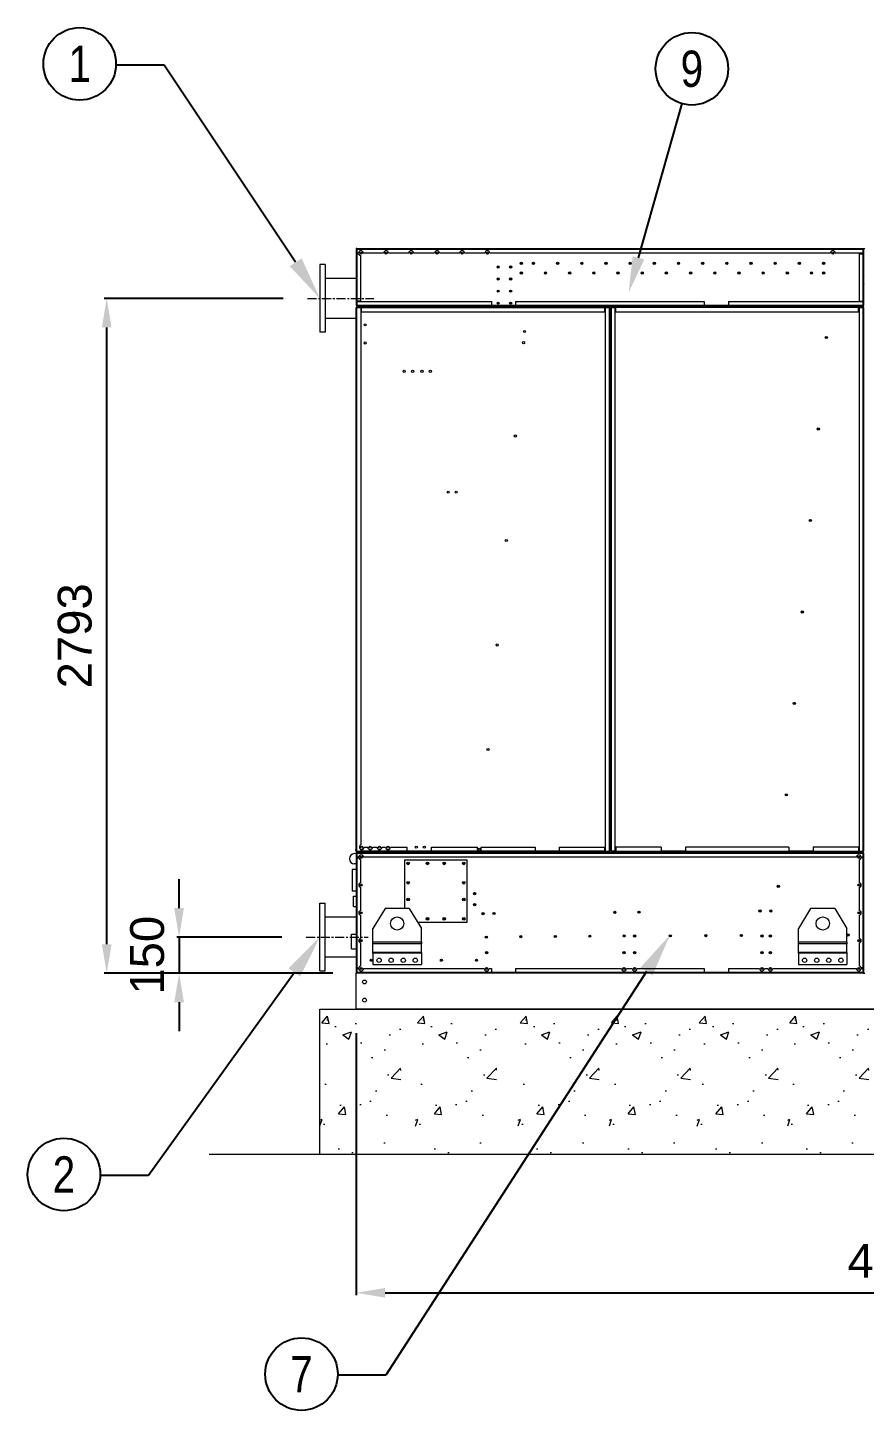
# Model space of a CAD drawing. Header units: millimetres. Extents: x 1416 to 30823, y 990 to 21785.
# Drawn here: x 10651 to 14111, y 6764 to 12486 of the extents above; entities that cross this region are included whole.
import ezdxf
from ezdxf import colors
from ezdxf.entities.mleader import LeaderData, LeaderLine
from ezdxf.enums import TextEntityAlignment as Align
from ezdxf.math import Vec2, Vec3

# ---------------------------------------------------------------- set-up
doc = ezdxf.new("R2010")
doc.units = ezdxf.units.MM
doc.linetypes.add('CENTER', pattern=[2, 1.25, -0.25, 0.25, -0.25])
for name, color, linetype in [('center', 1, 'CENTER'), ('냉각탑_dim', 1, 'Continuous'), ('냉각탑_text', 3, 'Continuous'), ('냉각탑_기초', 23, 'Continuous')]:
    doc.layers.add(name, color=color, linetype=linetype)
doc.styles.get("Standard").update_dxf_attribs({"font": 'arial.ttf'})
doc.dimstyles.new('1.40', dxfattribs={"dimscale": 20, "dimtxt": 1.5, "dimasz": 1, "dimexe": 0.5, "dimexo": 0.5, "dimgap": 0.5, "dimtad": 1, "dimdec": 0, "dimzin": 0, "dimdsep": 46, "dimtxsty": 'Standard', "dimcen": 0, "dimclrd": 2, "dimclre": 2, "dimclrt": 3, "dimadec": 0, "dimazin": 0, "dimtfac": 1, "dimtdec": 0, "dimtmove": 0, "dimatfit": 0, "dimfxl": 1, "dimtolj": 1, "dimtzin": 0, "dimlwd": -1, "dimlwe": -1, "dimarcsym": 0})

# ---------------------------------------------------------------- blocks, each defined once
blk = doc.blocks.new('*D21')
at = {"color": 2, "transparency": 16777216}
for p, q in [((12009.4, 8324.6), (12009.4, 7240.7)), ((16509.4, 8324.6), (16509.4, 7240.7)), ((12129.4, 7250.7), (16389.4, 7250.7))]:
    blk.add_line(p, q, dxfattribs=at)
for points in [[(12129.4, 7270.7), (12129.4, 7230.7), (12009.4, 7250.7)], [(16389.4, 7270.7), (16389.4, 7230.7), (16509.4, 7250.7)]]:
    blk.add_solid(points, dxfattribs=at)
at = {"layer": 'Defpoints', "color": 0, "transparency": 16777216}
for p in [(12009.4, 8424.6), (16509.4, 8424.6), (16509.4, 7250.7)]:
    blk.add_point(p, dxfattribs=at)
at = {"color": 3, "lineweight": 5, "transparency": 16777216, "insert": (14259.4, 7382.2), "char_height": 140, "attachment_point": 5}
blk.add_mtext('\\A1;4500', dxfattribs=at)
blk = doc.blocks.new('*D25')
at = {"color": 2, "transparency": 16777216}
for p, q in [((11708.4, 11366), (10968.1, 11366)), ((10978.1, 8693), (10978.1, 11246)), ((11909.4, 8573), (10968.1, 8573))]:
    blk.add_line(p, q, dxfattribs=at)
for points in [[(10958.1, 11246), (10998.1, 11246), (10978.1, 11366)], [(10958.1, 8693), (10998.1, 8693), (10978.1, 8573)]]:
    blk.add_solid(points, dxfattribs=at)
at = {"layer": 'Defpoints', "color": 0, "transparency": 16777216}
for p in [(10978.1, 11366), (11808.4, 11366), (12009.4, 8573)]:
    blk.add_point(p, dxfattribs=at)
at = {"color": 3, "lineweight": 5, "transparency": 16777216, "insert": (10846.6, 9969.5), "char_height": 140, "attachment_point": 5, "rotation": 90}
blk.add_mtext('\\A1;2793', dxfattribs=at)
blk = doc.blocks.new('*D20')
at = {"color": 2, "transparency": 16777216}
for p, q in [((11277.5, 8842.6), (11277.5, 8962.6)), ((11703, 8722.6), (11267.5, 8722.6)), ((11277.5, 8722.6), (11277.5, 8573)), ((11912.9, 8573), (11267.5, 8573)), ((11277.5, 8453), (11277.5, 8333))]:
    blk.add_line(p, q, dxfattribs=at)
for points in [[(11257.5, 8842.6), (11297.5, 8842.6), (11277.5, 8722.6)], [(11257.5, 8453), (11297.5, 8453), (11277.5, 8573)]]:
    blk.add_solid(points, dxfattribs=at)
at = {"layer": 'Defpoints', "color": 0, "transparency": 16777216}
for p in [(11803, 8722.6), (11277.5, 8573), (12012.9, 8573)]:
    blk.add_point(p, dxfattribs=at)
at = {"color": 3, "lineweight": 5, "transparency": 16777216, "insert": (11146, 8647.8), "char_height": 140, "attachment_point": 5, "rotation": 90}
blk.add_mtext('\\A1;150', dxfattribs=at)
blk = doc.blocks.new('1')
at = {"color": 7, "lineweight": 20, "ltscale": 0.001111}
for p, q in [((12011.4, 11569.5), (12009.4, 11569.5)), ((14109.4, 11569.5), (14107.4, 11569.5)), ((12012.9, 11553), (12012.9, 11551)), ((14109.4, 11534.1), (14111.4, 11534.1)), ((14109.4, 11531), (14111.4, 11531)), ((12009.4, 11336.5), (12011.4, 11336.5)), ((12012.9, 11355), (12012.9, 11353)), ((12558.9, 11333), (12558.9, 11331)), ((12570.4, 11333), (12570.4, 11331)), ((12573.9, 11331), (12573.9, 11333)), ((12575.9, 11331), (12575.9, 11333)), ((12577.4, 11333), (12577.4, 11331)), ((12673.4, 11333), (12673.4, 11331)), ((12675.4, 11331), (12675.4, 11333)), ((12677.4, 11331), (12677.4, 11333)), ((12722.4, 11331), (12722.4, 11333)), ((12724.4, 11331), (12724.4, 11333)), ((12726.4, 11333), (12726.4, 11331)), ((12728.4, 11333), (12728.4, 11331)), ((13954.4, 11333), (13954.4, 11331)), ((13956.4, 11331), (13956.4, 11333)), ((14107.4, 11336.5), (14109.4, 11336.5)), ((13059.4, 11327), (13061.4, 11327)), ((13059.4, 11300.5), (13061.4, 11300.5)), ((13059.4, 11297), (13061.4, 11297)), ((13061.4, 11279), (13059.4, 11279)), ((12011.4, 9069.5), (12009.4, 9069.5)), ((12012.9, 9053), (12012.9, 9051)), ((12158.8, 9073), (12158.8, 9075)), ((12247.9, 9073), (12247.9, 9075)), ((14109.4, 9069.5), (14107.4, 9069.5)), ((12012.9, 8595), (12012.9, 8593)), ((12009.4, 8576.5), (12011.4, 8576.5)), ((14107.4, 8576.5), (14109.4, 8576.5))]:
    blk.add_line(p, q, dxfattribs=at)
at = {"color": 7, "lineweight": 20, "ltscale": 0.010278}
for p, q in [((12009.4, 11569.5), (12009.4, 11551)), ((12011.4, 11551), (12011.4, 11569.5)), ((14105.9, 11551), (14105.9, 11569.5)), ((14107.4, 11569.5), (14107.4, 11551)), ((14109.4, 11551), (14109.4, 11569.5)), ((12009.4, 11355), (12009.4, 11336.5)), ((12011.4, 11336.5), (12011.4, 11355)), ((12031, 11331), (12012.5, 11331)), ((13056.3, 11331), (13037.8, 11331)), ((13083, 11331), (13064.5, 11331)), ((14106.3, 11331), (14087.8, 11331)), ((14105.9, 11336.5), (14105.9, 11355)), ((14107.4, 11355), (14107.4, 11336.5)), ((14109.4, 11336.5), (14109.4, 11355)), ((12012.5, 11329.4), (12031, 11329.4)), ((12012.5, 11327.9), (12031, 11327.9)), ((13037.8, 11329.4), (13056.3, 11329.4)), ((13037.8, 11327.9), (13056.3, 11327.9)), ((13064.5, 11329.4), (13083, 11329.4)), ((13064.5, 11327.9), (13083, 11327.9)), ((14087.8, 11329.4), (14106.3, 11329.4)), ((14087.8, 11327.9), (14106.3, 11327.9)), ((12009.4, 9069.5), (12009.4, 9051)), ((12011.4, 9051), (12011.4, 9069.5)), ((12031, 9076.6), (12012.5, 9076.6)), ((12012.5, 9075), (12031, 9075)), ((13056.3, 9076.6), (13037.8, 9076.6)), ((13037.8, 9075), (13056.3, 9075)), ((13083, 9076.6), (13064.5, 9076.6)), ((13064.5, 9075), (13083, 9075)), ((14106.3, 9076.6), (14087.8, 9076.6)), ((14087.8, 9075), (14106.3, 9075)), ((14105.9, 9051), (14105.9, 9069.5)), ((14107.4, 9069.5), (14107.4, 9051)), ((14109.4, 9051), (14109.4, 9069.5)), ((12009.4, 8595), (12009.4, 8576.5)), ((12011.4, 8576.5), (12011.4, 8595)), ((14105.9, 8576.5), (14105.9, 8595)), ((14107.4, 8595), (14107.4, 8576.5)), ((14109.4, 8576.5), (14109.4, 8595))]:
    blk.add_line(p, q, dxfattribs=at)
at = {"color": 7, "lineweight": 20, "ltscale": 0.000833333}
for p, q in [((12012.9, 11569.5), (12011.4, 11569.5)), ((14105.9, 11569.5), (14107.4, 11569.5)), ((12012.9, 11336.5), (12011.4, 11336.5)), ((14105.9, 11336.5), (14107.4, 11336.5)), ((12012.5, 11327.9), (12012.5, 11329.4)), ((13056.3, 11327.9), (13056.3, 11329.4)), ((13064.5, 11327.9), (13064.5, 11329.4)), ((14106.3, 11327.9), (14106.3, 11329.4)), ((12012.9, 9069.5), (12011.4, 9069.5)), ((12012.5, 9078.1), (12012.5, 9076.6)), ((13056.3, 9078.1), (13056.3, 9076.6)), ((13064.5, 9078.1), (13064.5, 9076.6)), ((14105.9, 9069.5), (14107.4, 9069.5)), ((14106.3, 9078.1), (14106.3, 9076.6)), ((12012.9, 8576.5), (12011.4, 8576.5)), ((14105.9, 8576.5), (14107.4, 8576.5))]:
    blk.add_line(p, q, dxfattribs=at)
at = {"color": 7, "lineweight": 20}
for p, q in [((12012.9, 11573), (14105.9, 11573)), ((12012.9, 11569.5), (14105.9, 11569.5)), ((13970.9, 11553), (12562.4, 11553)), ((14105.9, 11333), (12012.9, 11333)), ((12031, 11331), (13037.8, 11331)), ((14087.8, 11331), (13083, 11331)), ((12009.4, 9078.1), (12009.4, 11327.9)), ((12012.5, 9078.1), (12012.5, 11327.9)), ((12029.4, 11327.9), (12029.4, 9104.4)), ((12031, 11327.9), (13037.8, 11327.9)), ((12031, 11311), (13037.8, 11311)), ((13039.4, 11327.9), (13039.4, 9078.1)), ((13056.3, 11327.9), (13056.3, 9078.1)), ((13059.4, 11327.9), (13059.4, 9078.1)), ((13061.4, 11327.9), (13061.4, 9078.1)), ((13064.5, 11327.9), (13064.5, 9078.1)), ((13081.4, 9078.1), (13081.4, 11327.9)), ((14087.8, 11327.9), (13083, 11327.9)), ((13083, 11311), (14087.8, 11311)), ((14089.4, 11327.9), (14089.4, 9078.1)), ((14106.3, 9078.1), (14106.3, 11327.9)), ((14109.4, 9078.1), (14109.4, 11327.9)), ((12012.9, 9073), (14105.9, 9073)), ((12012.9, 9069.5), (14105.9, 9069.5)), ((13037.8, 9075), (12031, 9075)), ((14078.4, 9053), (12040.4, 9053)), ((13083, 9075), (14087.8, 9075)), ((14105.9, 8573), (12012.9, 8573)), ((14105.9, 8573), (12012.9, 8573))]:
    blk.add_line(p, q, dxfattribs=at)
at = {"color": 7, "lineweight": 20, "ltscale": 0.001944}
for p, q in [((12012.9, 11569.5), (12012.9, 11573)), ((14105.9, 11569.5), (14105.9, 11573)), ((12009.4, 11551), (12012.9, 11551)), ((14109.4, 11551), (14105.9, 11551)), ((12009.4, 11355), (12012.9, 11355)), ((12012.9, 11336.5), (12012.9, 11333)), ((14109.4, 11355), (14105.9, 11355)), ((14105.9, 11336.5), (14105.9, 11333)), ((12009.4, 9051), (12012.9, 9051)), ((12012.9, 9069.5), (12012.9, 9073)), ((14105.9, 9069.5), (14105.9, 9073)), ((14109.4, 9051), (14105.9, 9051)), ((12009.4, 8595), (12012.9, 8595)), ((14109.4, 8595), (14105.9, 8595)), ((12012.9, 8576.5), (12012.9, 8573)), ((14105.9, 8576.5), (14105.9, 8573))]:
    blk.add_line(p, q, dxfattribs=at)
at = {"color": 7, "lineweight": 20, "ltscale": 0.009167}
for p, q in [((12012.9, 11569.5), (12012.9, 11553)), ((14105.9, 11553), (14105.9, 11569.5)), ((14089.4, 11551), (14105.9, 11551)), ((12029.4, 11355), (12012.9, 11355)), ((12012.9, 11353), (12012.9, 11336.5)), ((12569.4, 11353), (12569.4, 11336.5)), ((12669.4, 11353), (12669.4, 11336.5)), ((13449.4, 11353), (13449.4, 11336.5)), ((13549.4, 11353), (13549.4, 11336.5)), ((14089.4, 11355), (14105.9, 11355)), ((14105.9, 11336.5), (14105.9, 11353)), ((12012.9, 9069.5), (12012.9, 9053)), ((14105.9, 9053), (14105.9, 9069.5)), ((12012.9, 8593), (12012.9, 8576.5)), ((12569.4, 8593), (12569.4, 8576.5)), ((12669.4, 8593), (12669.4, 8576.5)), ((13449.4, 8593), (13449.4, 8576.5)), ((13549.4, 8593), (13549.4, 8576.5)), ((14105.9, 8576.5), (14105.9, 8593))]:
    blk.add_line(p, q, dxfattribs=at)
at = {"color": 7, "lineweight": 20, "ltscale": 0.003944}
blk.add_line((14105.9, 11573), (14113, 11573), dxfattribs=at)
at = {"color": 7, "lineweight": 20, "ltscale": 0.003056}
blk.add_line((14105.9, 11569.9), (14111.4, 11569.9), dxfattribs=at)
at = {"color": 7, "lineweight": 20, "ltscale": 0.077778}
for p, q in [((11859.4, 11506), (11859.4, 11366)), ((11881.4, 11506), (11881.4, 11366)), ((11859.4, 11366), (11859.4, 11226)), ((11881.4, 11366), (11881.4, 11226))]:
    blk.add_line(p, q, dxfattribs=at)
at = {"color": 7, "lineweight": 20, "ltscale": 0.012222}
for p, q in [((11881.4, 11506), (11859.4, 11506)), ((11881.4, 11226), (11859.4, 11226)), ((11859.4, 8862.6), (11881.4, 8862.6)), ((11859.4, 8582.6), (11881.4, 8582.6))]:
    blk.add_line(p, q, dxfattribs=at)
at = {"color": 7, "lineweight": 20, "ltscale": 0.00592}
for p, q in [((11859.4, 11506), (11859.4, 11495.3)), ((11859.4, 8582.6), (11859.4, 8593.2)), ((11881.4, 8582.6), (11881.4, 8593.2))]:
    blk.add_line(p, q, dxfattribs=at)
at = {"color": 7, "lineweight": 20, "ltscale": 0.108889}
for p, q in [((12009.4, 11551), (12009.4, 11355)), ((12012.9, 11551), (12012.9, 11355)), ((14089.4, 11551), (14089.4, 11355)), ((14105.9, 11355), (14105.9, 11551)), ((14109.4, 11355), (14109.4, 11551))]:
    blk.add_line(p, q, dxfattribs=at)
at = {"color": 7, "lineweight": 20, "ltscale": 0.003611}
blk.add_line((12019.4, 11553), (12012.9, 11553), dxfattribs=at)
at = {"color": 7, "lineweight": 20, "ltscale": 0.003723}
blk.add_line((12012.9, 11551), (12019.6, 11551), dxfattribs=at)
at = {"color": 7, "lineweight": 20, "ltscale": 0.104444}
blk.add_line((12029.4, 11355), (12029.4, 11543), dxfattribs=at)
at = {"color": 7, "lineweight": 20, "ltscale": 0.046667}
for p, q in [((12123.4, 11553), (12039.4, 11553)), ((12227.4, 11553), (12143.4, 11553)), ((12438.4, 11553), (12354.4, 11553)), ((12542.4, 11553), (12458.4, 11553))]:
    blk.add_line(p, q, dxfattribs=at)
at = {"color": 7, "lineweight": 20, "ltscale": 0.048333}
blk.add_line((12334.4, 11553), (12247.4, 11553), dxfattribs=at)
at = {"color": 7, "lineweight": 20, "ltscale": 0.063889}
blk.add_line((14105.9, 11553), (13990.9, 11553), dxfattribs=at)
at = {"color": 7, "lineweight": 20, "ltscale": 0.149635}
for p, q in [((11859.4, 11495.3), (11859.4, 11226)), ((11859.4, 8593.2), (11859.4, 8862.6)), ((11881.4, 8593.2), (11881.4, 8862.6))]:
    blk.add_line(p, q, dxfattribs=at)
at = {"color": 7, "lineweight": 20, "ltscale": 0.045889}
for p, q in [((11881.4, 11448.6), (11881.4, 11366)), ((11881.4, 11366), (11881.4, 11283.4))]:
    blk.add_line(p, q, dxfattribs=at)
at = {"color": 7, "lineweight": 20, "ltscale": 0.071111}
for p, q in [((12009.4, 11448.6), (11881.4, 11448.6)), ((12009.4, 11283.4), (11881.4, 11283.4)), ((12009.4, 8805.2), (11881.4, 8805.2)), ((12009.4, 8640), (11881.4, 8640))]:
    blk.add_line(p, q, dxfattribs=at)
at = {"color": 7, "lineweight": 20, "ltscale": 0.001373}
for p, q in [((14109.4, 11458.8), (14111.4, 11460.3)), ((14111.4, 11427), (14109.4, 11425.6)), ((14111.4, 11423.2), (14109.4, 11421.7))]:
    blk.add_line(p, q, dxfattribs=at)
at = {"color": 7, "lineweight": 20, "ltscale": 0.000888889}
for p, q in [((12012.5, 11331), (12012.5, 11329.4)), ((13056.3, 11329.4), (13056.3, 11331)), ((13064.5, 11331), (13064.5, 11329.4)), ((14106.3, 11329.4), (14106.3, 11331)), ((13037.8, 11327.9), (13039.4, 11327.9)), ((12012.5, 9076.6), (12012.5, 9075)), ((12031, 9078.1), (12029.4, 9078.1)), ((13039.4, 9078.1), (13037.8, 9078.1)), ((13056.3, 9075), (13056.3, 9076.6)), ((13064.5, 9076.6), (13064.5, 9075)), ((13083, 9078.1), (13081.4, 9078.1)), ((14089.4, 9078.1), (14087.8, 9078.1)), ((14106.3, 9075), (14106.3, 9076.6))]:
    blk.add_line(p, q, dxfattribs=at)
at = {"color": 7, "lineweight": 20, "ltscale": 0.309167}
for p, q in [((12012.9, 11353), (12569.4, 11353)), ((12569.4, 11336.5), (12012.9, 11336.5)), ((13549.4, 11353), (14105.9, 11353)), ((14105.9, 11336.5), (13549.4, 11336.5)), ((12569.4, 8576.5), (12012.9, 8576.5)), ((14105.9, 8576.5), (13549.4, 8576.5))]:
    blk.add_line(p, q, dxfattribs=at)
at = {"color": 7, "lineweight": 20, "ltscale": 0.001722}
for p, q in [((12031, 11327.9), (12031, 11331)), ((13037.8, 11327.9), (13037.8, 11331)), ((13083, 11331), (13083, 11327.9)), ((14087.8, 11331), (14087.8, 11327.9)), ((12012.5, 11327.9), (12009.4, 11327.9)), ((13056.3, 11327.9), (13059.4, 11327.9)), ((13061.4, 11327.9), (13064.5, 11327.9)), ((14109.4, 11327.9), (14106.3, 11327.9)), ((12012.5, 9078.1), (12009.4, 9078.1)), ((12031, 9078.1), (12031, 9075)), ((13037.8, 9078.1), (13037.8, 9075)), ((13056.3, 9078.1), (13059.4, 9078.1)), ((13061.4, 9078.1), (13064.5, 9078.1)), ((13083, 9075), (13083, 9078.1)), ((14087.8, 9075), (14087.8, 9078.1)), ((14109.4, 9078.1), (14106.3, 9078.1))]:
    blk.add_line(p, q, dxfattribs=at)
at = {"color": 7, "lineweight": 20, "ltscale": 0.055556}
for p, q in [((12669.4, 11336.5), (12569.4, 11336.5)), ((12669.4, 11336.5), (12569.4, 11336.5)), ((13549.4, 11336.5), (13449.4, 11336.5)), ((13549.4, 11336.5), (13449.4, 11336.5)), ((12319.4, 9078.1), (12219.4, 9078.1)), ((12849.4, 9078.1), (12749.4, 9078.1)), ((12849.4, 9078.1), (12749.4, 9078.1)), ((13271.4, 9078.1), (13371.4, 9078.1)), ((13371.4, 9078.1), (13271.4, 9078.1)), ((13899.4, 9078.1), (13799.4, 9078.1)), ((13989.4, 8841), (13889.4, 8841)), ((12669.4, 8576.5), (12569.4, 8576.5)), ((13549.4, 8576.5), (13449.4, 8576.5)), ((13549.4, 8576.5), (13449.4, 8576.5))]:
    blk.add_line(p, q, dxfattribs=at)
at = {"color": 7, "lineweight": 20, "ltscale": 0.433333}
for p, q in [((12669.4, 11353), (13449.4, 11353)), ((13449.4, 11336.5), (12669.4, 11336.5)), ((13449.4, 8576.5), (12669.4, 8576.5))]:
    blk.add_line(p, q, dxfattribs=at)
at = {"color": 7, "lineweight": 20, "ltscale": 0.009389}
for p, q in [((12029.4, 11327.9), (12012.5, 11327.9)), ((12031, 11327.9), (12031, 11311)), ((13037.8, 11311), (13037.8, 11327.9)), ((13056.3, 11327.9), (13039.4, 11327.9)), ((13081.4, 11327.9), (13064.5, 11327.9)), ((13083, 11311), (13083, 11327.9)), ((14087.8, 11311), (14087.8, 11327.9)), ((14089.4, 11327.9), (14106.3, 11327.9)), ((12012.5, 9078.1), (12029.4, 9078.1)), ((12219.4, 9095), (12219.4, 9078.1)), ((12319.4, 9095), (12319.4, 9078.1)), ((12749.4, 9095), (12749.4, 9078.1)), ((12849.4, 9095), (12849.4, 9078.1)), ((13037.8, 9078.1), (13037.8, 9095)), ((13039.4, 9078.1), (13056.3, 9078.1)), ((13081.4, 9078.1), (13064.5, 9078.1)), ((13083, 9095), (13083, 9078.1)), ((13271.4, 9095), (13271.4, 9078.1)), ((13371.4, 9095), (13371.4, 9078.1)), ((13799.4, 9095), (13799.4, 9078.1)), ((13899.4, 9095), (13899.4, 9078.1)), ((14087.8, 9095), (14087.8, 9078.1)), ((14089.4, 9078.1), (14106.3, 9078.1))]:
    blk.add_line(p, q, dxfattribs=at)
at = {"color": 7, "lineweight": 20, "ltscale": 0.000888888}
for p, q in [((12029.4, 11327.9), (12031, 11327.9)), ((12031, 9078.1), (12029.4, 9078.1))]:
    blk.add_line(p, q, dxfattribs=at)
at = {"color": 7, "lineweight": 20, "ltscale": 0.011818}
blk.add_line((12009.4, 9101.7), (12007.5, 9080.5), dxfattribs=at)
at = {"color": 7, "lineweight": 20, "ltscale": 0.003333}
for p, q in [((12009.4, 9068.1), (12003.4, 9068.1)), ((12009.4, 9025.4), (12003.4, 9025.4))]:
    blk.add_line(p, q, dxfattribs=at)
at = {"color": 7, "lineweight": 20, "ltscale": 0.001034}
blk.add_line((12007.5, 9080.5), (12009.4, 9080.4), dxfattribs=at)
at = {"color": 7, "lineweight": 20, "ltscale": 0.253333}
for p, q in [((12009.4, 9051), (12009.4, 8595)), ((12012.9, 9051), (12012.9, 8595)), ((14105.9, 8595), (14105.9, 9051)), ((14109.4, 8595), (14109.4, 9051))]:
    blk.add_line(p, q, dxfattribs=at)
at = {"color": 7, "lineweight": 20, "ltscale": 0.004167}
for p, q in [((12020.4, 9053), (12012.9, 9053)), ((14105.9, 9053), (14098.4, 9053)), ((12012.9, 8593), (12020.4, 8593)), ((14098.4, 8593), (14105.9, 8593))]:
    blk.add_line(p, q, dxfattribs=at)
at = {"color": 7, "lineweight": 20, "ltscale": 0.004279}
for p, q in [((12012.9, 9051), (12020.6, 9051)), ((14105.9, 9051), (14098.2, 9051)), ((12012.9, 8595), (12020.6, 8595)), ((14105.9, 8595), (14098.2, 8595))]:
    blk.add_line(p, q, dxfattribs=at)
at = {"color": 7, "lineweight": 20, "ltscale": 0.004182}
blk.add_line((12029.4, 9085.6), (12029.4, 9078.1), dxfattribs=at)
at = {"color": 7, "lineweight": 20, "ltscale": 0.052833}
for p, q in [((12029.4, 8947.9), (12029.4, 9043)), ((14089.4, 9043), (14089.4, 8947.9)), ((12029.4, 8832.9), (12029.4, 8928)), ((14089.4, 8928), (14089.4, 8832.9)), ((12029.4, 8717.9), (12029.4, 8813)), ((14089.4, 8813), (14089.4, 8717.9)), ((12029.4, 8602.9), (12029.4, 8698)), ((14089.4, 8698), (14089.4, 8602.9))]:
    blk.add_line(p, q, dxfattribs=at)
at = {"color": 7, "lineweight": 20, "ltscale": 0.003933}
blk.add_line((12031, 9085.2), (12031, 9078.1), dxfattribs=at)
at = {"color": 7, "lineweight": 20, "ltscale": 0.104667}
for p, q in [((12219.4, 9078.1), (12031, 9078.1)), ((12849.4, 9095), (13037.8, 9095)), ((13037.8, 9078.1), (12849.4, 9078.1)), ((13271.4, 9095), (13083, 9095)), ((13083, 9078.1), (13271.4, 9078.1)), ((14087.8, 9095), (13899.4, 9095)), ((13899.4, 9078.1), (14087.8, 9078.1))]:
    blk.add_line(p, q, dxfattribs=at)
at = {"color": 7, "lineweight": 20, "ltscale": 0.008333}
for p, q in [((12042.9, 9095), (12057.9, 9095)), ((12116.3, 9095), (12131.3, 9095)), ((13697.9, 8593), (13712.9, 8593))]:
    blk.add_line(p, q, dxfattribs=at)
at = {"color": 7, "lineweight": 20, "ltscale": 0.010222}
blk.add_line((12077.9, 9095), (12096.3, 9095), dxfattribs=at)
at = {"color": 7, "lineweight": 20, "ltscale": 0.037841}
blk.add_line((12151.3, 9095), (12219.4, 9095), dxfattribs=at)
at = {"color": 7, "lineweight": 20, "ltscale": 0.144444}
for p, q in [((12209.4, 9043), (12469.4, 9043)), ((12209.4, 9043), (12209.4, 8841)), ((12469.4, 8783), (12469.4, 9043)), ((12469.4, 8783), (12264.3, 8783))]:
    blk.add_line(p, q, dxfattribs=at)
at = {"color": 7, "lineweight": 20, "ltscale": 0.106316}
blk.add_line((12319.4, 9095), (12510.7, 9095), dxfattribs=at)
at = {"color": 7, "lineweight": 20, "ltscale": 0.238889}
blk.add_line((12749.4, 9078.1), (12319.4, 9078.1), dxfattribs=at)
at = {"color": 7, "lineweight": 20, "ltscale": 0.001115}
for p, q in [((12502.5, 9073), (12502.6, 9075)), ((12529.1, 9073), (12529.2, 9075)), ((12532.6, 9073), (12532.8, 9075)), ((12532.6, 9073), (12532.8, 9075)), ((13142.8, 9075), (13142.6, 9073)), ((13142.6, 9073), (13142.8, 9075)), ((13752.6, 9073), (13752.8, 9075)), ((13756.1, 9073), (13756.3, 9075)), ((13782.7, 9073), (13782.9, 9075))]:
    blk.add_line(p, q, dxfattribs=at)
at = {"color": 7, "lineweight": 20, "ltscale": 0.004483}
for p, q in [((12510.7, 9095), (12510.7, 9086.9)), ((12526.7, 9086.9), (12526.7, 9095))]:
    blk.add_line(p, q, dxfattribs=at)
at = {"color": 7, "lineweight": 20, "ltscale": 0.123684}
blk.add_line((12526.7, 9095), (12749.4, 9095), dxfattribs=at)
at = {"color": 7, "lineweight": 20, "ltscale": 0.237778}
for p, q in [((13799.4, 9095), (13371.4, 9095)), ((13371.4, 9078.1), (13799.4, 9078.1))]:
    blk.add_line(p, q, dxfattribs=at)
at = {"color": 7, "lineweight": 20, "ltscale": 0.02475}
for p, q in [((11993.4, 9002.5), (11993.4, 8958)), ((11993.4, 8958), (11993.4, 8913.4))]:
    blk.add_line(p, q, dxfattribs=at)
at = {"color": 7, "lineweight": 20, "ltscale": 0.008889}
for p, q in [((12009.4, 9002.5), (11993.4, 9002.5)), ((12009.4, 8913.4), (11993.4, 8913.4))]:
    blk.add_line(p, q, dxfattribs=at)
at = {"color": 7, "lineweight": 20, "ltscale": 0.011861}
blk.add_line((11998.2, 8849.6), (11998.2, 8892.3), dxfattribs=at)
at = {"color": 7, "lineweight": 20, "ltscale": 0.006222}
for p, q in [((11998.2, 8892.3), (12009.4, 8892.3)), ((11998.2, 8849.6), (12009.4, 8849.6))]:
    blk.add_line(p, q, dxfattribs=at)
at = {"color": 7, "lineweight": 20, "ltscale": 0.003143}
blk.add_line((12029.4, 8825.8), (12029.4, 8820.2), dxfattribs=at)
at = {"color": 7, "lineweight": 20, "ltscale": 0.053832}
for p, q in [((12129.4, 8841), (12079.4, 8758)), ((13889.4, 8841), (13839.4, 8758)), ((13989.4, 8841), (14039.4, 8758))]:
    blk.add_line(p, q, dxfattribs=at)
at = {"color": 7, "lineweight": 20, "ltscale": 0.044444}
blk.add_line((12229.4, 8841), (12129.4, 8841), dxfattribs=at)
at = {"color": 7, "lineweight": 20, "ltscale": 0.016214}
blk.add_line((12229.4, 8841), (12279.4, 8758), dxfattribs=at)
at = {"color": 7, "lineweight": 20, "ltscale": 9.6213e-07}
blk.add_line((12494.4, 8857), (12494.4, 8857), dxfattribs=at)
at = {"color": 7, "lineweight": 20, "ltscale": 0.031187}
for p, q in [((12079.4, 8701.9), (12079.4, 8758)), ((12279.4, 8701.9), (12279.4, 8758)), ((13839.4, 8701.9), (13839.4, 8758)), ((14039.4, 8701.9), (14039.4, 8758))]:
    blk.add_line(p, q, dxfattribs=at)
at = {"color": 7, "lineweight": 20, "ltscale": 0.016806}
for p, q in [((11990.2, 8704), (11990.2, 8734.3)), ((11990.2, 8673.8), (11990.2, 8704))]:
    blk.add_line(p, q, dxfattribs=at)
at = {"color": 7, "lineweight": 20, "ltscale": 0.010667}
for p, q in [((11990.2, 8734.3), (12009.4, 8734.3)), ((11990.2, 8673.8), (12009.4, 8673.8))]:
    blk.add_line(p, q, dxfattribs=at)
at = {"color": 7, "lineweight": 20, "ltscale": 0.003919}
for p, q in [((12079.4, 8694.8), (12079.4, 8701.9)), ((12279.4, 8701.9), (12279.4, 8694.8)), ((13839.4, 8694.8), (13839.4, 8701.9)), ((14039.4, 8701.9), (14039.4, 8694.8))]:
    blk.add_line(p, q, dxfattribs=at)
at = {"color": 7, "lineweight": 20, "ltscale": 0.111111}
for p, q in [((12279.4, 8701.9), (12079.4, 8701.9)), ((14039.4, 8701.9), (13839.4, 8701.9)), ((12279.4, 8694.8), (12079.4, 8694.8)), ((12279.4, 8659.6), (12079.4, 8659.6)), ((12279.4, 8656.1), (12079.4, 8656.1)), ((14039.4, 8694.8), (13839.4, 8694.8)), ((14039.4, 8659.6), (13839.4, 8659.6)), ((14039.4, 8656.1), (13839.4, 8656.1)), ((12079.4, 8610), (12279.4, 8610)), ((13839.4, 8610), (14039.4, 8610))]:
    blk.add_line(p, q, dxfattribs=at)
at = {"color": 7, "lineweight": 20, "ltscale": 0.019545}
for p, q in [((12079.4, 8659.6), (12079.4, 8694.8)), ((12279.4, 8659.6), (12279.4, 8694.8)), ((13839.4, 8659.6), (13839.4, 8694.8)), ((14039.4, 8659.6), (14039.4, 8694.8))]:
    blk.add_line(p, q, dxfattribs=at)
at = {"color": 7, "lineweight": 20, "ltscale": 0.001959}
for p, q in [((12079.4, 8656.1), (12079.4, 8659.6)), ((12279.4, 8659.6), (12279.4, 8656.1)), ((13839.4, 8656.1), (13839.4, 8659.6)), ((14039.4, 8659.6), (14039.4, 8656.1))]:
    blk.add_line(p, q, dxfattribs=at)
at = {"color": 7, "lineweight": 20, "ltscale": 0.025612}
for p, q in [((12079.4, 8656.1), (12079.4, 8610)), ((12279.4, 8656.1), (12279.4, 8610)), ((13839.4, 8656.1), (13839.4, 8610)), ((14039.4, 8656.1), (14039.4, 8610))]:
    blk.add_line(p, q, dxfattribs=at)
at = {"color": 7, "lineweight": 20, "ltscale": 0.277222}
blk.add_line((12040.4, 8593), (12539.4, 8593), dxfattribs=at)
at = {"color": 7, "lineweight": 20, "ltscale": 0.005556}
blk.add_line((12559.4, 8593), (12569.4, 8593), dxfattribs=at)
at = {"color": 7, "lineweight": 20, "ltscale": 0.243333}
blk.add_line((12669.4, 8593), (13107.4, 8593), dxfattribs=at)
at = {"color": 7, "lineweight": 20, "ltscale": 0.013333}
blk.add_line((13127.4, 8593), (13151.4, 8593), dxfattribs=at)
at = {"color": 7, "lineweight": 20, "ltscale": 0.154444}
blk.add_line((13171.4, 8593), (13449.4, 8593), dxfattribs=at)
at = {"color": 7, "lineweight": 20, "ltscale": 0.071389}
blk.add_line((13549.4, 8593), (13677.9, 8593), dxfattribs=at)
at = {"color": 7, "lineweight": 20, "ltscale": 0.191944}
blk.add_line((13732.9, 8593), (14078.4, 8593), dxfattribs=at)
at = {"color": 0, "lineweight": 20}
for p, q in [((12009.4, 8424.6), (12009.4, 8573)), ((12012.9, 8573), (12009.4, 8573)), ((14105.9, 8573), (14114.1, 8573)), ((16509.4, 8424.6), (12009.4, 8424.6))]:
    blk.add_line(p, q, dxfattribs=at)
at = {"color": 7, "lineweight": 20}
for centre, radius in [((12029.4, 11553), 4.5), ((12029.4, 11553), 3), ((12133.4, 11553), 4.5), ((12133.4, 11553), 3), ((12237.4, 11553), 4.5), ((12237.4, 11553), 3), ((12344.4, 11553), 4.5), ((12344.4, 11553), 3), ((12448.4, 11553), 4.5), ((12448.4, 11553), 3), ((12552.4, 11553), 4.5), ((12552.4, 11553), 3), ((12692.9, 11511), 4.5), ((12692.9, 11511), 3), ((12742.9, 11511), 4.5), ((12742.9, 11511), 3), ((12842.9, 11511), 4.5), ((12842.9, 11511), 3), ((12942.9, 11511), 4.5), ((12942.9, 11511), 3), ((13042.9, 11511), 4.5), ((13042.9, 11511), 3), ((13142.9, 11511), 4.5), ((13142.9, 11511), 3), ((13242.9, 11511), 4.5), ((13242.9, 11511), 3), ((13342.9, 11511), 4.5), ((13342.9, 11511), 3), ((13442.9, 11511), 4.5), ((13442.9, 11511), 3), ((13542.9, 11511), 4.5), ((13542.9, 11511), 3), ((13642.9, 11511), 4.5), ((13642.9, 11511), 3), ((13742.9, 11511), 4.5), ((13742.9, 11511), 3), ((13842.9, 11511), 4.5), ((13842.9, 11511), 3), ((13942.9, 11511), 4.5), ((13942.9, 11511), 3), ((13980.9, 11553), 4.5), ((13980.9, 11553), 3), ((12596.9, 11496), 4.5), ((12596.9, 11446), 4.5), ((12596.9, 11496), 3), ((12596.9, 11446), 3), ((12648.4, 11496), 4.5), ((12648.4, 11446), 4.5), ((12648.4, 11496), 3), ((12648.4, 11446), 3), ((12692.9, 11471), 4.5), ((12692.9, 11471), 3), ((12792.9, 11471), 4.5), ((12792.9, 11471), 3), ((12892.9, 11471), 4.5), ((12892.9, 11471), 3), ((12992.9, 11471), 4.5), ((12992.9, 11471), 3), ((13092.9, 11471), 4.5), ((13092.9, 11471), 3), ((13192.9, 11471), 4.5), ((13192.9, 11471), 3), ((13292.9, 11471), 4.5), ((13292.9, 11471), 3), ((13392.9, 11471), 4.5), ((13392.9, 11471), 3), ((13492.9, 11471), 4.5), ((13492.9, 11471), 3), ((13592.9, 11471), 4.5), ((13592.9, 11471), 3), ((13692.9, 11471), 4.5), ((13692.9, 11471), 3), ((13792.9, 11471), 4.5), ((13792.9, 11471), 3), ((13892.9, 11471), 4.5), ((13892.9, 11471), 3), ((13942.9, 11471), 4.5), ((13942.9, 11471), 3), ((12596.9, 11396), 4.5), ((12596.9, 11396), 3), ((12648.4, 11396), 4.5), ((12648.4, 11396), 3), ((12596.9, 11346), 4.5), ((12596.9, 11346), 3), ((12648.4, 11346), 4.5), ((12648.4, 11346), 3), ((12046.9, 11256.4), 4.5), ((12706.1, 11228.7), 4.5), ((12046.9, 11181.4), 4.5), ((12702.1, 11182.9), 4.5), ((13954.1, 11204.1), 4.5), ((13954.1, 11204.1), 3), ((12208.3, 11064), 4.5), ((12243.3, 11064), 4.5), ((12281.7, 11064), 4.5), ((12316.7, 11064), 4.5), ((13921, 10825.5), 4.5), ((13921, 10825.5), 3), ((12668.3, 10796.4), 4.5), ((12390.4, 10564), 4.5), ((12423.4, 10564), 4.5), ((13887.8, 10446.9), 4.5), ((13887.8, 10446.9), 3), ((12630.5, 10364), 4.5), ((13854.7, 10068.4), 4.5), ((13854.7, 10068.4), 3), ((12592.7, 9931.7), 4.5), ((13821.6, 9689.8), 4.5), ((13821.6, 9689.8), 3), ((12554.8, 9499.3), 4.5), ((13788.5, 9311.3), 4.5), ((13788.5, 9311.3), 3), ((12032.9, 9095), 4.5), ((12067.9, 9095), 4.5), ((12106.3, 9095), 4.5), ((12141.3, 9095), 4.5), ((12258.6, 9095), 4.5), ((12291.8, 9095), 4.5), ((12030.4, 9053), 4.5), ((12030.4, 9053), 3), ((12518.7, 9086.9), 4.5), ((14088.4, 9053), 4.5), ((14088.4, 9053), 3), ((12224.4, 9028), 5.5), ((12224.4, 9028), 3), ((12304.4, 9028), 5.5), ((12304.4, 9028), 3), ((12374.4, 9028), 5.5), ((12374.4, 9028), 3), ((12454.4, 9028), 5.5), ((12454.4, 9028), 3), ((12030.4, 8938), 4.5), ((12030.4, 8938), 3), ((12224.4, 8948), 5.5), ((12224.4, 8948), 3), ((12454.4, 8948), 5.5), ((12454.4, 8948), 3), ((13755.4, 8932.7), 4.5), ((13755.4, 8932.7), 3), ((14088.4, 8938), 4.5), ((14088.4, 8938), 3), ((12224.4, 8878), 5.5), ((12224.4, 8878), 3), ((12454.4, 8878), 5.5), ((12454.4, 8878), 3), ((12499.4, 8903), 5), ((12499.4, 8903), 3.5), ((12030.4, 8823), 4.5), ((12030.4, 8823), 3), ((12499.4, 8857), 5), ((12499.4, 8857), 3.5), ((12534.7, 8820.1), 4.5), ((12534.7, 8820.1), 3), ((12579.7, 8820.5), 4.5), ((12579.7, 8820.5), 3), ((13079.7, 8825.1), 4.5), ((13079.7, 8825.1), 3), ((13179.7, 8826), 4.5), ((13179.7, 8826), 3), ((13679.7, 8830.7), 4.5), ((13679.7, 8830.7), 3), ((13724.7, 8831.1), 4.5), ((13724.7, 8831.1), 3), ((14088.4, 8823), 4.5), ((14088.4, 8823), 3), ((12179.4, 8779), 27.5), ((12304.4, 8798), 5.5), ((12304.4, 8798), 3), ((12374.4, 8798), 5.5), ((12374.4, 8798), 3), ((12454.4, 8798), 5.5), ((12454.4, 8798), 3), ((13939.4, 8779), 27.5), ((12030.4, 8708), 4.5), ((12030.4, 8708), 3), ((12548.4, 8722.5), 4.5), ((12548.4, 8723), 3), ((12690.9, 8724.2), 4.5), ((12690.9, 8724.2), 3), ((12833.4, 8725.4), 4.5), ((12833.4, 8725.4), 3), ((12975.9, 8726.5), 4.5), ((12975.9, 8726.5), 3), ((13118.4, 8727.7), 4.5), ((13118.4, 8727.7), 3), ((13161.9, 8727), 4.5), ((13161.9, 8727), 3), ((13308.9, 8727.8), 4.5), ((13308.9, 8727.8), 3), ((13455.9, 8728.6), 4.5), ((13455.9, 8728.6), 3), ((13602.9, 8729.4), 4.5), ((13602.9, 8729.4), 3), ((13687.9, 8727.5), 4.5), ((13687.9, 8727.5), 3), ((13722.9, 8727.5), 4.5), ((13722.9, 8727.5), 3), ((14043.9, 8731.8), 4.5), ((14043.9, 8731.8), 3), ((14088.4, 8708), 4.5), ((14088.4, 8708), 3), ((12549.4, 8658), 4.5), ((12549.4, 8658), 3), ((13117.4, 8658), 4.5), ((13117.4, 8658), 3), ((13161.4, 8658), 4.5), ((13161.4, 8658), 3), ((13687.9, 8658), 4.5), ((13687.9, 8658), 3), ((13722.9, 8658), 4.5), ((13722.9, 8658), 3), ((12030.4, 8593), 4.5), ((12030.4, 8593), 3), ((12072.4, 8627), 4.5), ((12072.4, 8627), 3), ((12104.4, 8627), 9), ((12154.4, 8627), 9), ((12204.4, 8627), 9), ((12254.4, 8627), 9), ((12362.4, 8627), 4.5), ((12362.4, 8627), 3), ((12507.4, 8627), 4.5), ((12507.4, 8627), 3), ((12549.4, 8593), 4.5), ((12549.4, 8593), 3), ((13117.4, 8593), 4.5), ((13117.4, 8593), 3), ((13161.4, 8593), 4.5), ((13161.4, 8593), 3), ((13687.9, 8593), 4.5), ((13687.9, 8593), 3), ((13722.9, 8593), 4.5), ((13722.9, 8593), 3), ((13864.4, 8627), 9), ((13914.4, 8627), 9), ((13964.4, 8627), 9), ((14014.4, 8627), 9), ((14088.4, 8593), 4.5), ((14088.4, 8593), 3)]:
    blk.add_circle(centre, radius, dxfattribs=at)
at = {"lineweight": 20}
for centre in [(12044.4, 8537.1), (12044.4, 8462.1)]:
    blk.add_circle(centre, 8, dxfattribs=at)
at = {"color": 7, "lineweight": 20}
for centre, radius, start, end in [((12013, 11569.4), 3.6, 91.5918, 178.4088), ((12013, 11569.4), 1.6, 93.5833, 176.4167), ((12013, 11569.4), 3.6, 90, 90.2418), ((12029.4, 11553), 10, 0, 180), ((12133.4, 11553), 10, 0, 180), ((12237.4, 11553), 10, 0, 180), ((12344.4, 11553), 10, 0, 180), ((12448.4, 11553), 10, 0, 180), ((12552.4, 11553), 10, 0, 180), ((12568.8, 11569.4), 3.6, 89.7582, 90), ((12577.9, 11569.5), 3.5, 90, 90.2449), ((13980.9, 11553), 10, 0, 180), ((12029.4, 11553), 10, 191.5372, 270), ((12032.9, 9095), 10, 110.4057, 249.5943), ((12003.4, 9046.8), 21.4, 90, 270), ((12012.9, 9078.5), 3.5, 175, 263.6565), ((12012.9, 9069.5), 3.5, 90, 180), ((12012.9, 9078.5), 1.5, 195.4662, 255.061), ((12012.9, 9069.5), 1.5, 90, 180), ((12030.4, 9053), 10, 0, 180), ((12030.4, 9053), 10, 191.537, 264.2608), ((12032.9, 9095), 10, 259.1251, 0), ((12047.9, 9069.5), 3.5, 89.755, 90), ((12067.9, 9095), 10, 180, 0), ((12106.3, 9095), 10, 180, 0), ((12141.3, 9095), 10, 180, 0), ((12412.2, 9083), 25, 198.6634, 203.5787), ((12412.2, 9083), 17, 208.0733, 216.0327), ((12412.2, 9083), 15, 212.2319, 221.8114), ((12412.2, 9083), 12.5, 219.7931, 233.1317), ((12412.2, 9083), 12.5, 306.8683, 320.2069), ((12412.2, 9083), 15, 318.1886, 327.7681), ((12412.2, 9083), 17, 323.9673, 331.9267), ((12412.2, 9083), 25, 336.4218, 341.3366), ((12421.2, 9071), 21.4, 5.3743, 10.7975), ((12518.7, 9086.9), 8, 180, 0), ((14070.9, 9069.5), 3.5, 90, 90.245), ((14088.4, 9053), 10, 0, 180), ((14088.4, 9053), 10, 275.7392, 348.463), ((14105.9, 9069.5), 3.5, 0, 90), ((14105.9, 9069.5), 1.5, 0, 90), ((12030.4, 8938), 10, 95.7392, 264.2608), ((14088.4, 8938), 10, 275.7392, 84.2608), ((12030.4, 8823), 10, 95.7392, 264.2608), ((14088.4, 8823), 10, 275.7392, 84.2608), ((12030.4, 8708), 10, 95.7392, 264.2608), ((14088.4, 8708), 10, 275.7392, 84.2608), ((12030.4, 8593), 10, 180, 0), ((12030.4, 8593), 10, 95.7392, 168.463), ((12549.4, 8593), 10, 180, 0), ((13117.4, 8593), 10, 180, 0), ((13161.4, 8593), 10, 180, 0), ((13687.9, 8593), 10, 180, 0), ((13722.9, 8593), 10, 180, 0), ((14088.4, 8593), 10, 180, 0), ((14088.4, 8593), 10, 11.537, 84.2608), ((12012.9, 8576.5), 3.5, 180, 270), ((12012.9, 8576.5), 1.5, 180, 270), ((14105.9, 8576.5), 1.5, 270, 0), ((14105.9, 8576.5), 3.5, 270, 0)]:
    blk.add_arc(centre, radius, start, end, dxfattribs=at)
at = {"layer": 'center', "lineweight": 20, "ltscale": 30}
for p, q in [((11808.4, 11366), (12082.3, 11366)), ((11803, 8722.6), (12058.9, 8722.6))]:
    blk.add_line(p, q, dxfattribs=at)
at = {"layer": '냉각탑_dim', "lineweight": -3}
blk.add_solid([(13201.4, 11527.1), (13136.6, 11389.5), (13153.3, 11540.6)], dxfattribs=at)

msp = doc.modelspace()

# ---------------------------------------------------------------- hatches: boundary and pattern name
at = {"layer": '냉각탑_기초', "lineweight": 20, "ltscale": 30}
h = msp.add_hatch(dxfattribs=at)
h.set_pattern_fill('AR-CONC', color=256, scale=50, style=0)
h.set_pattern_definition([(50, (-2734.14, -8116.68), (358.63, -31.376), [37.5, -412.5]), (355, (-2734.14, -8116.68), (-69.3757, 376.096), [30, -330]), (100.4514, (-2704.26, -8119.3), (289.2547, 344.72), [31.87, -350.571]), (46.1842, (-2734.14, -8016.7), (533.6205, -82.7595), [56.25, -618.75]), (96.6356, (-2689.7, -8023.6), (467.331, 487.059), [47.805, -525.856]), (351.1842, (-2734.14, -8016.7), (467.331, 487.059), [45, -495]), (21, (-2684.14, -8041.68), (298.4535, -201.3094), [37.5, -412.5]), (326, (-2684.14, -8041.68), (121.6577, 362.575), [30, -330]), (71.4514, (-2659.27, -8058.46), (420.1113, 161.265), [31.87, -350.571]), (37.5, (-2734.14, -8116.68), (6.0799, 166.4469), [0, -326, 0, -335, 0, -331.25]), (7.5, (-2734.14, -8116.68), (131.5348, 197.2059), [0, -191, 0, -318.5, 0, -126.25]), (327.5, (-2845.64, -8116.68), (266.9112, -11.2774), [0, -125, 0, -390, 0, -517.5]), (317.5, (-2895.64, -8116.68), (291.593, 50.0525), [0, -162.5, 0, -259, 0, -367.5])])
h.paths.add_polyline_path([(12194.4, 8424.6), (11859.4, 8424.6), (11859.4, 7824.6), (12194.4, 7824.6)])
h = msp.add_hatch(dxfattribs=at)
h.set_pattern_fill('AR-CONC', color=256, scale=50, style=0)
h.set_pattern_definition([(50, (-2337.7, -8116.68), (358.63, -31.376), [37.5, -412.5]), (355, (-2337.7, -8116.68), (-69.3757, 376.096), [30, -330]), (100.4514, (-2307.8, -8119.3), (289.2547, 344.72), [31.87, -350.571]), (46.1842, (-2337.7, -8016.7), (533.6205, -82.7595), [56.25, -618.75]), (96.6356, (-2293.2, -8023.6), (467.331, 487.059), [47.805, -525.856]), (351.1842, (-2337.7, -8016.7), (467.331, 487.059), [45, -495]), (21, (-2287.7, -8041.68), (298.4535, -201.3094), [37.5, -412.5]), (326, (-2287.7, -8041.68), (121.6577, 362.575), [30, -330]), (71.4514, (-2262.82, -8058.46), (420.1113, 161.265), [31.87, -350.571]), (37.5, (-2337.69, -8116.68), (6.0799, 166.4469), [0, -326, 0, -335, 0, -331.25]), (7.5, (-2337.7, -8116.68), (131.5348, 197.2059), [0, -191, 0, -318.5, 0, -126.25]), (327.5, (-2449.19, -8116.68), (266.9112, -11.2774), [0, -125, 0, -390, 0, -517.5]), (317.5, (-2499.2, -8116.68), (291.593, 50.0525), [0, -162.5, 0, -259, 0, -367.5])])
h.paths.add_polyline_path([(12590.8, 8424.6), (12255.8, 8424.6), (12255.8, 7824.6), (12590.8, 7824.6)])
h = msp.add_hatch(dxfattribs=at)
h.set_pattern_fill('AR-CONC', color=256, scale=50, style=0)
h.set_pattern_definition([(50, (-1913.52, -8116.68), (358.63, -31.376), [37.5, -412.5]), (355, (-1913.5, -8116.68), (-69.3757, 376.096), [30, -330]), (100.4514, (-1883.63, -8119.3), (289.2547, 344.72), [31.87, -350.571]), (46.1842, (-1913.5, -8016.7), (533.6205, -82.7595), [56.25, -618.75]), (96.6356, (-1869.05, -8023.6), (467.331, 487.059), [47.805, -525.856]), (351.1842, (-1913.5, -8016.7), (467.331, 487.059), [45, -495]), (21, (-1863.52, -8041.68), (298.4535, -201.3094), [37.5, -412.5]), (326, (-1863.5, -8041.68), (121.6577, 362.575), [30, -330]), (71.4514, (-1838.64, -8058.46), (420.1113, 161.265), [31.87, -350.571]), (37.5, (-1913.52, -8116.68), (6.0799, 166.4469), [0, -326, 0, -335, 0, -331.25]), (7.5, (-1913.52, -8116.68), (131.5348, 197.2059), [0, -191, 0, -318.5, 0, -126.25]), (327.5, (-2025.02, -8116.68), (266.9112, -11.2774), [0, -125, 0, -390, 0, -517.5]), (317.5, (-2075.02, -8116.68), (291.593, 50.0525), [0, -162.5, 0, -259, 0, -367.5])])
h.paths.add_polyline_path([(13015, 8424.6), (12680, 8424.6), (12680, 7824.6), (13015, 7824.6)])
h = msp.add_hatch(dxfattribs=at)
h.set_pattern_fill('AR-CONC', color=256, scale=50, style=0)
h.set_pattern_definition([(50, (-1536.47, -8116.68), (358.63, -31.376), [37.5, -412.5]), (355, (-1536.47, -8116.68), (-69.3757, 376.096), [30, -330]), (100.4514, (-1506.6, -8119.3), (289.2547, 344.72), [31.87, -350.571]), (46.1842, (-1536.47, -8016.7), (533.6205, -82.7595), [56.25, -618.75]), (96.6356, (-1492, -8023.6), (467.331, 487.059), [47.805, -525.856]), (351.1842, (-1536.47, -8016.7), (467.331, 487.059), [45, -495]), (21, (-1486.47, -8041.68), (298.4535, -201.3094), [37.5, -412.5]), (326, (-1486.47, -8041.68), (121.6577, 362.575), [30, -330]), (71.4514, (-1461.6, -8058.46), (420.1113, 161.265), [31.87, -350.571]), (37.5, (-1536.47, -8116.68), (6.0799, 166.4469), [0, -326, 0, -335, 0, -331.25]), (7.5, (-1536.47, -8116.68), (131.5348, 197.2059), [0, -191, 0, -318.5, 0, -126.25]), (327.5, (-1647.97, -8116.68), (266.9112, -11.2774), [0, -125, 0, -390, 0, -517.5]), (317.5, (-1697.97, -8116.68), (291.593, 50.0525), [0, -162.5, 0, -259, 0, -367.5])])
h.paths.add_polyline_path([(13392.1, 8424.6), (13057.1, 8424.6), (13057.1, 7824.6), (13392.1, 7824.6)])
h = msp.add_hatch(dxfattribs=at)
h.set_pattern_fill('AR-CONC', color=256, scale=50, style=0)
h.set_pattern_definition([(50, (-1173.3, -8116.68), (358.63, -31.376), [37.5, -412.5]), (355, (-1173.3, -8116.68), (-69.3757, 376.096), [30, -330]), (100.4514, (-1143.4, -8119.3), (289.2547, 344.72), [31.87, -350.571]), (46.1842, (-1173.3, -8016.7), (533.6205, -82.7595), [56.25, -618.75]), (96.6356, (-1128.8, -8023.6), (467.331, 487.059), [47.805, -525.856]), (351.1842, (-1173.3, -8016.7), (467.331, 487.059), [45, -495]), (21, (-1123.3, -8041.68), (298.4535, -201.3094), [37.5, -412.5]), (326, (-1123.3, -8041.68), (121.6577, 362.575), [30, -330]), (71.4514, (-1098.4, -8058.46), (420.1113, 161.265), [31.87, -350.571]), (37.5, (-1173.29, -8116.68), (6.0799, 166.4469), [0, -326, 0, -335, 0, -331.25]), (7.5, (-1173.29, -8116.68), (131.5348, 197.2059), [0, -191, 0, -318.5, 0, -126.25]), (327.5, (-1284.79, -8116.68), (266.9112, -11.2774), [0, -125, 0, -390, 0, -517.5]), (317.5, (-1334.79, -8116.68), (291.593, 50.0525), [0, -162.5, 0, -259, 0, -367.5])])
h.paths.add_polyline_path([(13755.2, 8424.6), (13420.2, 8424.6), (13420.2, 7824.6), (13755.2, 7824.6)])
h = msp.add_hatch(dxfattribs=at)
h.set_pattern_fill('AR-CONC', color=256, scale=50, style=0)
h.set_pattern_definition([(50, (-799, -8116.68), (358.63, -31.376), [37.5, -412.5]), (355, (-799, -8116.68), (-69.3757, 376.096), [30, -330]), (100.4514, (-769.13, -8119.3), (289.2547, 344.72), [31.87, -350.571]), (46.1842, (-799, -8016.7), (533.6205, -82.7595), [56.25, -618.75]), (96.6356, (-754.54, -8023.6), (467.331, 487.059), [47.805, -525.856]), (351.1842, (-799, -8016.7), (467.331, 487.059), [45, -495]), (21, (-749, -8041.68), (298.4535, -201.3094), [37.5, -412.5]), (326, (-749, -8041.68), (121.6577, 362.575), [30, -330]), (71.4514, (-724.14, -8058.46), (420.1113, 161.265), [31.87, -350.571]), (37.5, (-799.01, -8116.68), (6.0799, 166.4469), [0, -326, 0, -335, 0, -331.25]), (7.5, (-799.01, -8116.68), (131.5348, 197.2059), [0, -191, 0, -318.5, 0, -126.25]), (327.5, (-910.51, -8116.68), (266.9112, -11.2774), [0, -125, 0, -390, 0, -517.5]), (317.5, (-960.5, -8116.68), (291.593, 50.0525), [0, -162.5, 0, -259, 0, -367.5])])
h.paths.add_polyline_path([(14129.5, 8424.6), (13794.5, 8424.6), (13794.5, 7824.6), (14129.5, 7824.6)])

# ---------------------------------------------------------------- linework, layer by layer
at = {"layer": '냉각탑_dim', "linetype": 'ByBlock', "lineweight": -3}
msp.add_lwpolyline([(13177.4, 11533.8), (13357.4, 12171.9)], dxfattribs=at)
for centre in [(10866.4, 12336.4), (13398.2, 12316.3), (10801.2, 7740.6), (11783.5, 6914.3)]:
    msp.add_circle(centre, 150, dxfattribs=at)
at = {"layer": '냉각탑_기초', "lineweight": 20, "ltscale": 30}
for p, q in [((11859.4, 7824.6), (11859.4, 8424.6)), ((11859.4, 8424.6), (16659.4, 8424.6)), ((11402.3, 7824.6), (17112.2, 7824.6))]:
    msp.add_line(p, q, dxfattribs=at)

# ---------------------------------------------------------------- block references
msp.add_blockref('1', (0, 0))

# ---------------------------------------------------------------- texts
at = {"layer": '냉각탑_text', "width": 0.8}
for s, p in [('1', (10866.4, 12336.4)), ('9', (13398.2, 12316.3)), ('2', (10801.2, 7740.6)), ('7', (11783.5, 6914.3))]:
    msp.add_text(s, height=150, dxfattribs=at).set_placement(p, align=Align.MIDDLE_CENTER)

# ---------------------------------------------------------------- dimensions: what is measured, and where the dimension line sits
at = {"lineweight": 5}
dim = msp.add_linear_dim(base=(10978.1, 11366), p1=(12009.4, 8573), p2=(11808.4, 11366), angle=90, dimstyle='1.40', override={"dimtxt": 7, "dimasz": 6, "dimexo": 5, "dimgap": 3}, dxfattribs=at)
dim.commit()
dim.dimension.update_dxf_attribs({"geometry": '*D25', "text_midpoint": (10846.6, 9969.5)})
dim = msp.add_linear_dim(base=(11277.5, 8573), p1=(11803, 8722.6), p2=(12012.9, 8573), angle=90, dimstyle='1.40', override={"dimtxt": 7, "dimasz": 6, "dimexo": 5, "dimgap": 3}, dxfattribs=at)
dim.commit()
dim.dimension.update_dxf_attribs({"geometry": '*D20', "text_midpoint": (11277.5, 8647.8), "dimtype": 160})
dim = msp.add_linear_dim(base=(16509.4, 7250.7), p1=(12009.4, 8424.6), p2=(16509.4, 8424.6), dimstyle='1.40', override={"dimtxt": 7, "dimasz": 6, "dimexo": 5, "dimgap": 3}, dxfattribs=at)
dim.commit()
dim.dimension.update_dxf_attribs({"geometry": '*D21', "text_midpoint": (14259.4, 7382.2)})

# ---------------------------------------------------------------- leaders
at = {"layer": '냉각탑_dim', "lineweight": -3}
ml = msp.add_multileader_mtext('Standard', dxfattribs=at)
ml.set_content('')
ml.set_leader_properties(color=256)
ml.build(insert=Vec2(0, 0))
ml.multileader.update_dxf_attribs({"text_right_attachment_type": 6, "dogleg_length": 5, "arrow_head_size": 180, "scale": 30})
ctx = ml.context
ctx.base_point, ctx.scale, ctx.char_height, ctx.arrow_head_size, ctx.landing_gap_size, ctx.plane_origin = Vec3(11016.3, 12331.7), 30, 7.18, 180, 3.59, Vec3(11608.2, 11989.9)
ctx.right_attachment, ctx.text_align_type = 6, 2
notes = []
notes.append((ctx, [(0, (1, 1, 0), (11215.8, 12331.7), (-1, 0), 199.5, [(0, [(11859.4, 11366)], 0, [])])]))
ctx.mtext, ml.multileader.dxf.content_type = None, 0
ml = msp.add_multileader_mtext('Standard', dxfattribs=at)
ml.set_content('')
ml.set_leader_properties(color=256)
ml.build(insert=Vec2(0, 0))
ml.multileader.update_dxf_attribs({"text_right_attachment_type": 6, "dogleg_length": 5, "arrow_head_size": 180, "scale": 30})
ctx = ml.context
ctx.base_point, ctx.scale, ctx.char_height, ctx.arrow_head_size, ctx.landing_gap_size, ctx.plane_origin = Vec3(10951.2, 7735.9), 30, 7.18, 180, 3.59, Vec3(11989.5, 7225.7)
ctx.right_attachment, ctx.text_align_type = 6, 2
notes.append((ctx, [(0, (1, 1, 0), (11150.7, 7735.9), (-1, 0), 199.5, [(0, [(11859.4, 8722.6)], 0, [])])]))
ctx.mtext, ml.multileader.dxf.content_type = None, 0
ml = msp.add_multileader_mtext('Standard', dxfattribs=at)
ml.set_content('')
ml.set_leader_properties(color=256)
ml.build(insert=Vec2(0, 0))
ml.multileader.update_dxf_attribs({"text_right_attachment_type": 6, "dogleg_length": 5, "arrow_head_size": 180, "scale": 30})
ctx = ml.context
ctx.base_point, ctx.scale, ctx.char_height, ctx.arrow_head_size, ctx.landing_gap_size, ctx.plane_origin = Vec3(11933.4, 6909.6), 30, 7.18, 180, 3.59, Vec3(13438.3, 7235.3)
ctx.right_attachment, ctx.text_align_type = 6, 2
notes.append((ctx, [(0, (1, 1, 0), (12132.9, 6909.6), (-1, 0), 199.5, [(0, [(13308.2, 8732.3)], 0, [])])]))
ctx.mtext, ml.multileader.dxf.content_type = None, 0
for ctx, leaders in notes:
    for number, flags, end, landing, length, lines in leaders:
        leader = LeaderData()
        leader.index, (leader.has_last_leader_line, leader.has_dogleg_vector, leader.attachment_direction) = number, flags
        leader.last_leader_point, leader.dogleg_vector, leader.dogleg_length = Vec3(end), Vec3(landing), length
        for number, points, colour, breaks in lines:
            line = LeaderLine()
            line.index, line.vertices, line.color, line.breaks = number, Vec3.list(points), colors.encode_raw_color(colour), breaks
            leader.lines.append(line)
        ctx.leaders.append(leader)

doc.saveas('drawing.dxf')
